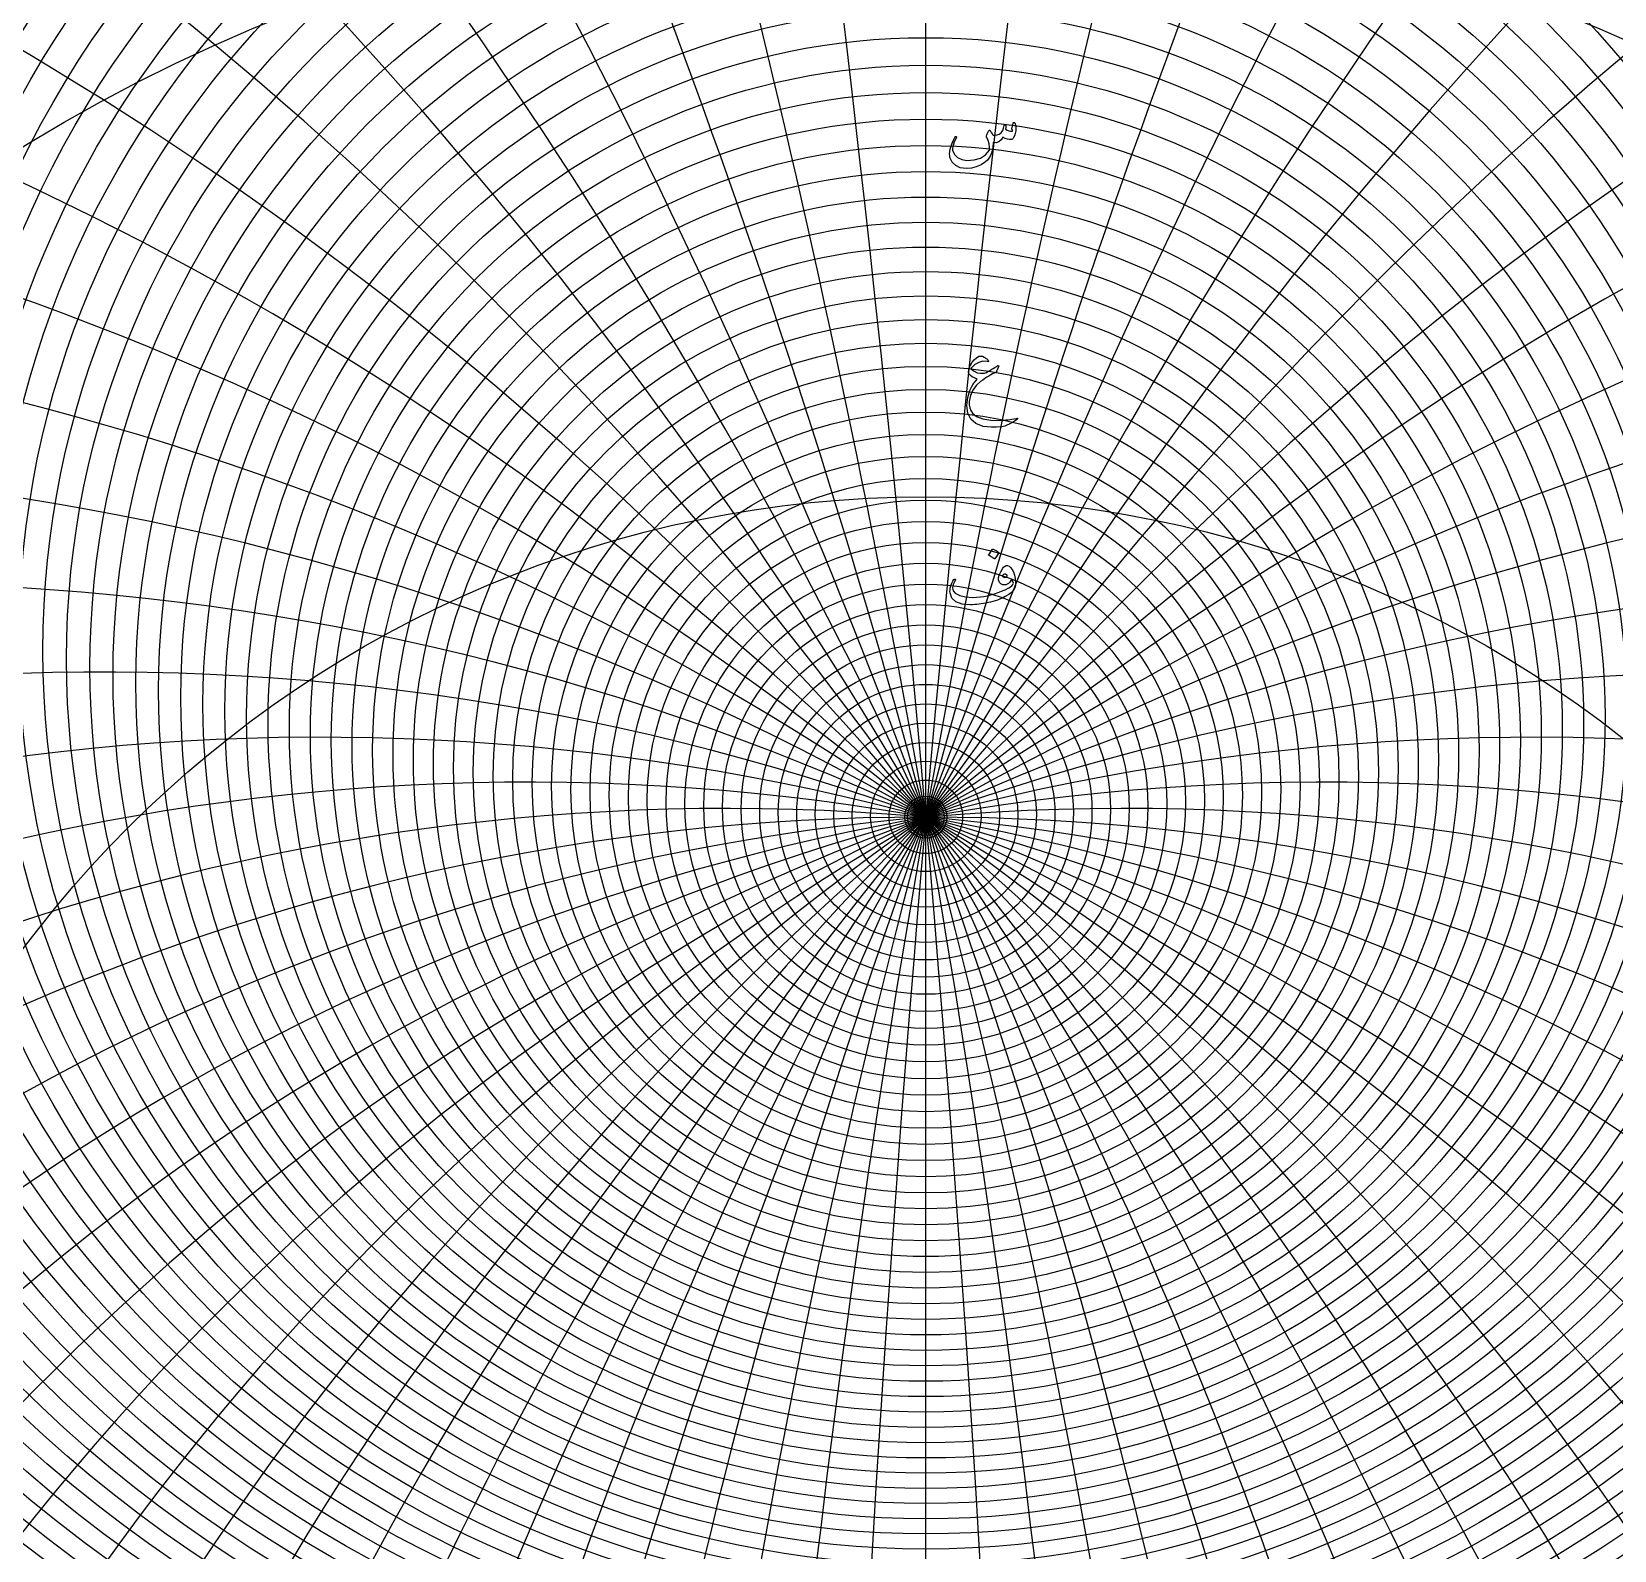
# Model space of a CAD drawing. Header units: millimetres. Extents: x -256 to 256, y -256 to 260.
# Drawn here: x -84.8 to 65.3, y 7.1 to 151.1 of the extents above; entities that cross this region are included whole.
import ezdxf

# ---------------------------------------------------------------- set-up
doc = ezdxf.new("R2010")
doc.units = ezdxf.units.MM
for name, color, linetype in [('CUT_OUTER', 1, 'Continuous'), ('ENGRAVE', 7, 'Continuous'), ('ENGRAVE_FINE', 8, 'Continuous'), ('TEXT', 5, 'Continuous')]:
    doc.layers.add(name, color=color, linetype=linetype)

msp = doc.modelspace()

# ---------------------------------------------------------------- linework, layer by layer
at = {"layer": 'CUT_OUTER'}
msp.add_arc((0, 0), 256.05, 91.4063, 88.5938, dxfattribs=at)
at = {"layer": 'ENGRAVE'}
msp.add_lwpolyline([(0, -252.2), (0, 252.2)], dxfattribs=at)
for centre, radius in [((0, 0), 252.2), ((0, 110.1), 124.47), ((0, 103.44), 110.61), ((0, 97.87), 97.87), ((0, 93.21), 86.04), ((0, 0), 164.25), ((0, 89.31), 74.94), ((0, 86.07), 64.44), ((0, 83.39), 54.43), ((0, 81.22), 44.81), ((0, 79.51), 35.5), ((0, 0), 106.97), ((0, 78.21), 26.43), ((0, 77.31), 17.52), ((0, 76.77), 8.73), ((0, 76.59), 2)]:
    msp.add_circle(centre, radius, dxfattribs=at)
for centre, radius, start, end in [((0, 118.1), 139.72, 114.0591, 65.9409), ((0, 127.76), 156.73, 145.4395, 34.5605), ((0, 139.55), 175.97, 164.452, 15.548), ((0, 154.11), 198.12, 179.4359, 0.5641), ((0, 172.37), 224.16, 192.2192, 347.7808), ((0, 195.75), 255.53, 203.5728, 336.4272), ((0, -137.82), 214.41, 40, 140), ((0, -137.82), 214.41, 40, 140)]:
    msp.add_arc(centre, radius, start, end, dxfattribs=at)
at = {"layer": 'ENGRAVE_FINE'}
for centre, radius in [((0, 114.72), 133.43), ((0, 113.12), 130.39), ((0, 111.59), 127.4), ((0, 108.67), 121.6), ((0, 107.29), 118.78), ((0, 105.96), 116.01), ((0, 104.68), 113.29), ((0, 102.25), 107.98), ((0, 101.09), 105.4), ((0, 99.98), 102.85), ((0, 98.91), 100.34), ((0, 96.87), 95.44), ((0, 95.91), 93.04), ((0, 94.98), 90.68), ((0, 94.08), 88.34), ((0, 92.37), 83.76), ((0, 91.56), 81.52), ((0, 90.79), 79.3), ((0, 90.03), 77.11), ((0, 88.61), 72.8), ((0, 87.94), 70.68), ((0, 87.29), 68.58), ((0, 86.67), 66.5), ((0, 85.49), 62.4), ((0, 84.93), 60.38), ((0, 84.4), 58.38), ((0, 83.88), 56.4), ((0, 82.92), 52.48), ((0, 82.47), 50.54), ((0, 82.03), 48.62), ((0, 81.62), 46.71), ((0, 80.85), 42.93), ((0, 80.49), 41.05), ((0, 80.14), 39.19), ((0, 79.82), 37.34), ((0, 79.22), 33.67), ((0, 78.94), 31.85), ((0, 78.68), 30.03), ((0, 78.44), 28.22), ((0, 78), 24.63), ((0, 77.81), 22.85), ((0, 77.62), 21.07), ((0, 77.46), 19.29), ((0, 77.17), 15.76), ((0, 77.05), 14), ((0, 76.94), 12.24), ((0, 76.85), 10.49), ((0, 76.7), 6.98), ((0, 76.66), 5.24), ((0, 76.62), 3.49), ((0, 76.6), 1.75)]:
    msp.add_circle(centre, radius, dxfattribs=at)
for centre, radius, start, end in [((0, 116.38), 136.55, 98.6964, 81.3036), ((-2450.76, -137.82), 2460.12, 1.82085, 9.10018), ((-2450.76, -137.82), 2460.12, 1.82085, 9.10018), ((2450.76, -137.82), 2460.12, 170.89982, 178.17915), ((2450.76, -137.82), 2460.12, 170.89982, 178.17915), ((-1216, -137.82), 1234.76, 3.64774, 18.23092), ((-1216, -137.82), 1234.76, 3.64774, 18.23092), ((1216, -137.82), 1234.76, 161.76908, 176.35226), ((1216, -137.82), 1234.76, 161.76908, 176.35226), ((-800.2, -137.82), 828.43, 5.48675, 27.42301), ((-800.2, -137.82), 828.43, 5.48675, 27.42301), ((800.2, -137.82), 828.43, 152.57699, 174.51325), ((800.2, -137.82), 828.43, 152.57699, 174.51325), ((0, 119.89), 142.97, 122.8702, 57.1298), ((-589.1, -137.82), 626.9, 7.34416, 36.70767), ((-589.1, -137.82), 626.9, 7.34416, 36.70767), ((589.1, -137.82), 626.9, 143.29233, 172.65584), ((589.1, -137.82), 626.9, 143.29233, 172.65584), ((0, 121.74), 146.29, 129.7568, 50.2432), ((0, 123.67), 149.69, 135.6007, 44.3993), ((-459.81, -137.82), 507.35, 9.2264, 46.1165), ((-459.81, -137.82), 507.35, 9.2264, 46.1165), ((459.81, -137.82), 507.35, 133.8835, 170.7736), ((459.81, -137.82), 507.35, 133.8835, 170.7736), ((0, 125.68), 153.16, 140.7645, 39.2355), ((-371.38, -137.82), 428.83, 11.1404, 55.6811), ((-371.38, -137.82), 428.83, 11.1404, 55.6811), ((371.38, -137.82), 428.83, 124.3189, 168.8596), ((371.38, -137.82), 428.83, 124.3189, 168.8596), ((0, 129.93), 160.38, 149.7416, 30.2584), ((0, 132.19), 164.12, 153.747, 26.253), ((-306.21, -137.82), 373.82, 13.0932, 65.4323), ((-306.21, -137.82), 373.82, 13.0932, 65.4323), ((306.21, -137.82), 373.82, 114.5677, 166.9068), ((306.21, -137.82), 373.82, 114.5677, 166.9068), ((0, 134.55), 167.96, 157.5093, 22.4907), ((0, 137), 171.91, 161.0677, 18.9323), ((-255.53, -137.82), 333.57, 15.0926, 75.3982), ((-255.53, -137.82), 333.57, 15.0926, 75.3982), ((255.53, -137.82), 333.57, 104.6018, 164.9074), ((255.53, -137.82), 333.57, 104.6018, 164.9074), ((0, 142.22), 180.14, 167.6855, 12.3145), ((0, 145), 184.43, 170.7869, 9.2131), ((0, 147.91), 188.86, 173.771, 6.229), ((-214.41, -137.82), 303.23, 17.1469, 85.6012), ((-214.41, -137.82), 303.23, 17.1469, 85.6012), ((214.41, -137.82), 303.23, 94.3988, 162.8531), ((214.41, -137.82), 303.23, 94.3988, 162.8531), ((0, 150.94), 193.42, 176.6505, 3.3495), ((0, 157.43), 202.98, 182.1358, 357.8642), ((0, 160.91), 208.01, 184.758, 355.242), ((-179.91, -137.82), 279.9, 19.2651, 96.053), ((-179.91, -137.82), 279.9, 19.2651, 96.053), ((179.91, -137.82), 279.9, 83.947, 160.7349), ((179.91, -137.82), 279.9, 83.947, 160.7349), ((0, 164.55), 213.2, 187.309, 352.691), ((0, 168.37), 218.58, 189.7944, 350.2056), ((-150.13, -137.82), 261.75, 21.4574, 106.7466), ((-150.13, -137.82), 261.75, 21.4574, 106.7466), ((150.13, -137.82), 261.75, 73.2534, 158.5426), ((150.13, -137.82), 261.75, 73.2534, 158.5426), ((0, 176.58), 229.95, 194.5879, 345.4121), ((0, 181.01), 235.97, 196.9043, 343.0957), ((-123.79, -137.82), 247.58, 23.7347, 115.5441), ((-123.79, -137.82), 247.58, 23.7347, 115.5441), ((123.79, -137.82), 247.58, 64.4559, 156.2653), ((123.79, -137.82), 247.58, 64.4559, 156.2653), ((0, 185.67), 242.22, 199.1719, 340.8281), ((0, 190.57), 248.74, 201.3938, 338.6062), ((-99.98, -137.82), 236.58, 26.1095, 120.5197), ((-99.98, -137.82), 236.58, 26.1095, 120.5197), ((99.98, -137.82), 236.58, 59.4803, 153.8905), ((99.98, -137.82), 236.58, 59.4803, 153.8905), ((-78.04, -137.82), 228.17, 28.5955, 125.0689), ((-78.04, -137.82), 228.17, 28.5955, 125.0689), ((78.04, -137.82), 228.17, 54.9311, 151.4045), ((78.04, -137.82), 228.17, 54.9311, 151.4045), ((-57.45, -137.82), 221.98, 31.2084, 129.2467), ((-57.45, -137.82), 221.98, 31.2084, 129.2467), ((57.45, -137.82), 221.98, 50.7533, 148.7916), ((57.45, -137.82), 221.98, 50.7533, 148.7916), ((-37.81, -137.82), 217.72, 33.9661, 133.1012), ((-37.81, -137.82), 217.72, 33.9661, 133.1012), ((37.81, -137.82), 217.72, 46.8988, 146.0339), ((37.81, -137.82), 217.72, 46.8988, 146.0339), ((-18.76, -137.82), 215.23, 36.8889, 136.6737), ((-18.76, -137.82), 215.23, 36.8889, 136.6737), ((18.76, -137.82), 215.23, 43.3263, 143.1111), ((18.76, -137.82), 215.23, 43.3263, 143.1111)]:
    msp.add_arc(centre, radius, start, end, dxfattribs=at)
at = {"layer": 'TEXT'}
for points in [[(8.28, 142.41), (8.29, 142.44), (8.31, 142.46), (8.33, 142.48), (8.35, 142.48), (8.38, 142.48), (8.41, 142.47), (8.43, 142.45), (8.45, 142.42), (8.49, 142.33), (8.52, 142.22), (8.54, 142.08), (8.54, 141.93), (8.53, 141.67), (8.48, 141.43), (8.4, 141.2), (8.29, 140.98), (8.25, 140.93), (8.21, 140.89), (8.16, 140.86), (8.11, 140.85), (7.94, 140.84), (7.75, 140.87), (7.54, 140.94), (7.32, 141.06), (7.14, 140.81), (6.92, 140.64), (6.67, 140.55), (6.39, 140.56), (6.38, 140.4), (6.36, 140.26), (6.35, 140.11), (6.33, 139.98), (6.3, 139.85), (6.27, 139.72), (6.24, 139.6), (6.2, 139.48), (6.11, 139.27), (5.99, 139.07), (5.84, 138.89), (5.66, 138.73), (5.24, 138.45), (4.79, 138.25), (4.32, 138.13), (3.83, 138.1), (3.27, 138.18), (2.83, 138.38), (2.5, 138.7), (2.29, 139.14), (2.27, 139.3), (2.26, 139.49), (2.28, 139.71), (2.32, 139.95), (2.39, 140.22), (2.49, 140.51), (2.61, 140.8), (2.77, 141.1), (2.78, 141.12), (2.79, 141.13), (2.81, 141.14), (2.83, 141.14), (2.85, 141.14), (2.87, 141.14), (2.88, 141.13), (2.9, 141.12), (2.9, 141.1), (2.91, 141.08), (2.9, 141.06), (2.9, 141.04), (2.7, 140.63), (2.58, 140.3), (2.52, 140.04), (2.53, 139.85), (2.72, 139.44), (3, 139.14), (3.4, 138.95), (3.9, 138.87), (4.6, 138.92), (5.19, 139.09), (5.67, 139.4), (6.05, 139.84), (6.04, 140.14), (6, 140.44), (5.9, 140.77), (5.76, 141.11), (5.75, 141.14), (5.74, 141.17), (5.73, 141.2), (5.74, 141.22), (5.78, 141.31), (5.82, 141.38), (5.85, 141.45), (5.89, 141.52), (5.92, 141.58), (5.95, 141.63), (5.98, 141.68), (6, 141.72), (6.02, 141.73), (6.03, 141.74), (6.05, 141.74), (6.07, 141.72), (6.08, 141.71), (6.09, 141.7), (6.11, 141.68), (6.13, 141.65), (6.15, 141.62), (6.17, 141.58), (6.2, 141.54), (6.23, 141.49), (6.28, 141.4), (6.33, 141.33), (6.37, 141.29), (6.4, 141.27), (6.59, 141.26), (6.78, 141.29), (6.97, 141.37), (7.16, 141.5), (7.22, 141.59), (7.29, 141.72), (7.36, 141.92), (7.42, 142.17), (7.43, 142.19), (7.44, 142.21), (7.46, 142.23), (7.48, 142.24), (7.5, 142.25), (7.52, 142.25), (7.54, 142.25), (7.56, 142.24), (7.59, 142.19), (7.6, 142.11), (7.59, 141.98), (7.57, 141.82), (7.72, 141.73), (7.87, 141.67), (8.04, 141.64), (8.22, 141.65), (8.21, 141.7), (8.21, 141.74), (8.2, 141.77), (8.18, 141.8), (8.16, 141.82), (8.15, 141.84), (8.15, 141.86), (8.15, 141.88)], [(5.02, 120.29), (5.13, 120.32), (5.25, 120.32), (5.39, 120.29), (5.53, 120.22), (5.6, 120.17), (5.67, 120.13), (5.73, 120.09), (5.79, 120.04), (5.84, 120), (5.88, 119.95), (5.92, 119.91), (5.95, 119.86), (5.97, 119.82), (5.96, 119.79), (5.93, 119.78), (5.86, 119.79), (5.42, 119.82), (5.02, 119.72), (4.65, 119.51), (4.31, 119.17), (4.3, 119.14), (4.3, 119.12), (4.31, 119.1), (4.33, 119.07), (4.6, 118.87), (4.88, 118.74), (5.19, 118.68), (5.52, 118.68), (5.58, 118.69), (5.66, 118.72), (5.75, 118.76), (5.86, 118.82), (6.07, 118.95), (6.25, 119.06), (6.4, 119.15), (6.53, 119.23), (6.64, 119.3), (6.72, 119.35), (6.79, 119.38), (6.82, 119.41), (6.88, 119.42), (6.9, 119.41), (6.91, 119.36), (6.89, 119.28), (6.81, 119.08), (6.74, 118.92), (6.68, 118.82), (6.63, 118.77), (6.48, 118.7), (6.33, 118.62), (6.16, 118.53), (5.98, 118.42), (5.8, 118.31), (5.61, 118.18), (5.41, 118.04), (5.2, 117.89), (4.78, 117.52), (4.46, 117.08), (4.24, 116.58), (4.12, 116.01), (4.12, 115.7), (4.17, 115.41), (4.27, 115.15), (4.43, 114.91), (4.82, 114.58), (5.4, 114.36), (6.17, 114.24), (7.12, 114.22), (7.27, 114.23), (7.43, 114.24), (7.6, 114.26), (7.78, 114.28), (7.97, 114.31), (8.17, 114.33), (8.38, 114.37), (8.61, 114.4), (8.65, 114.41), (8.68, 114.41), (8.69, 114.4), (8.7, 114.38), (8.67, 114.31), (8.52, 114.2), (8.27, 114.05), (7.91, 113.86), (7.69, 113.76), (7.5, 113.68), (7.34, 113.63), (7.2, 113.61), (6.69, 113.57), (6.23, 113.56), (5.81, 113.59), (5.44, 113.65), (4.75, 113.91), (4.26, 114.32), (3.98, 114.89), (3.9, 115.62), (3.99, 116.38), (4.18, 117.05), (4.47, 117.63), (4.88, 118.12), (4.62, 118.24), (4.4, 118.36), (4.24, 118.48), (4.12, 118.6), (4.09, 118.65), (4.07, 118.7), (4.06, 118.76), (4.06, 118.82), (4.08, 118.99), (4.12, 119.15), (4.17, 119.31), (4.24, 119.45), (4.41, 119.74), (4.6, 119.97), (4.8, 120.16), (5.02, 120.29)], [(6.33, 101.99), (6.33, 102), (6.35, 102.01), (6.36, 102.01), (6.38, 102.01), (6.52, 101.95), (6.66, 101.88), (6.78, 101.8), (6.9, 101.7), (6.91, 101.69), (6.92, 101.67), (6.91, 101.66), (6.91, 101.64), (6.56, 101.09), (6.55, 101.08), (6.54, 101.07), (6.52, 101.08), (6.49, 101.1), (6.47, 101.11), (6.44, 101.13), (6.4, 101.16), (6.34, 101.2), (6.27, 101.24), (6.19, 101.29), (6.09, 101.35), (5.98, 101.42), (5.97, 101.43), (5.96, 101.44), (5.96, 101.45), (5.97, 101.46)], [(7.61, 100.44), (7.75, 100.45), (7.9, 100.39), (8.04, 100.27), (8.18, 100.08), (8.31, 99.84), (8.41, 99.55), (8.47, 99.21), (8.51, 98.82), (8.51, 98.68), (8.5, 98.55), (8.48, 98.43), (8.44, 98.32), (8.31, 98.1), (8.12, 97.89), (7.87, 97.69), (7.54, 97.5), (7.36, 97.41), (7.18, 97.33), (6.98, 97.25), (6.79, 97.18), (6.58, 97.11), (6.37, 97.04), (6.15, 96.99), (5.93, 96.93), (5.7, 96.88), (5.48, 96.84), (5.26, 96.81), (5.05, 96.78), (4.84, 96.75), (4.64, 96.74), (4.44, 96.73), (4.25, 96.72), (3.44, 96.79), (2.84, 97), (2.46, 97.36), (2.3, 97.86), (2.29, 97.98), (2.3, 98.11), (2.32, 98.26), (2.35, 98.43), (2.4, 98.61), (2.47, 98.79), (2.55, 98.96), (2.66, 99.12), (2.68, 99.14), (2.69, 99.16), (2.72, 99.17), (2.74, 99.17), (2.76, 99.16), (2.78, 99.16), (2.8, 99.14), (2.81, 99.12), (2.81, 99.09), (2.81, 99.07), (2.8, 99.05), (2.79, 99.03), (2.59, 98.64), (2.53, 98.32), (2.59, 98.04), (2.79, 97.83), (3.22, 97.6), (3.77, 97.47), (4.42, 97.42), (5.18, 97.48), (5.51, 97.52), (5.85, 97.59), (6.18, 97.67), (6.52, 97.77), (6.85, 97.88), (7.19, 98.01), (7.52, 98.16), (7.86, 98.32), (8.03, 98.42), (8.17, 98.53), (8.26, 98.65), (8.31, 98.78), (8.28, 98.86), (8.24, 98.94), (8.19, 99.02), (8.12, 99.08), (8.11, 99.08), (8.1, 99.08), (8.09, 99.07), (8.07, 99.04), (7.97, 98.88), (7.85, 98.75), (7.72, 98.67), (7.58, 98.62), (7.32, 98.62), (7.12, 98.7), (6.98, 98.85), (6.9, 99.09), (6.9, 99.3), (6.97, 99.55), (7.11, 99.85), (7.31, 100.2), (7.38, 100.28), (7.45, 100.35), (7.53, 100.4), (7.61, 100.44)], [(7.69, 99.41), (7.72, 99.45), (7.72, 99.48), (7.71, 99.51), (7.68, 99.55), (7.56, 99.62), (7.45, 99.64), (7.36, 99.6), (7.28, 99.5), (7.27, 99.47), (7.26, 99.44), (7.27, 99.42), (7.28, 99.4), (7.39, 99.34), (7.49, 99.32), (7.59, 99.34), (7.69, 99.41)]]:
    msp.add_lwpolyline(points, close=True, dxfattribs=at)

doc.saveas('drawing.dxf')
